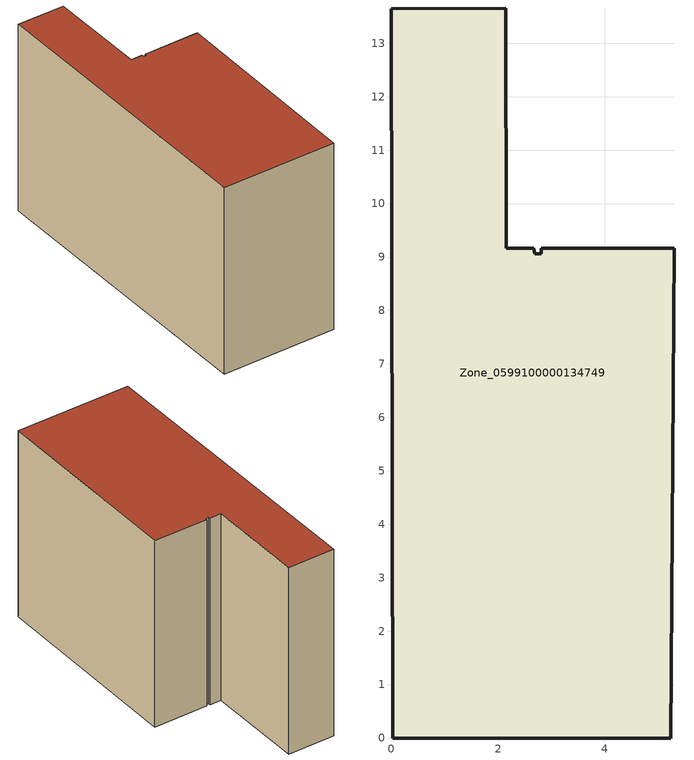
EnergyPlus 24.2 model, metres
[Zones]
Zone_0599100000134749
 floor ground (C_G): 0.03,0 0,13.65 2.14,13.66 2.15,9.16 2.67,9.16 2.69,9.07 2.81,9.07 2.81,9.16 5.3,9.16 5.23,0 z0
 wall outside (C_F): 0,13.65 0.03,0 5.23,0 5.3,9.16 2.81,9.16 2.81,9.07 2.69,9.07 2.67,9.16 2.15,9.16 2.14,13.66 0,13.65 z0:8.75
 roof outside (C_R): 2.81,9.07 2.69,9.07 2.67,9.16 2.15,9.16 2.14,13.66 0,13.65 0.03,0 5.23,0 5.3,9.16 2.81,9.16 z8.75
[BUILDING]
Pand.0599100000134749: North Axis=0; Terrain=City; Loads Convergence Tolerance Value=0.04; Temperature Convergence Tolerance Value=0.4; Solar Distribution=FullExterior; Maximum Number of Warmup Days=25; Minimum Number of Warmup Days=1
[Site:Location]
Rotterdam.The.Hague.AP_ZH_NLD Design_Conditions: Latitude=51.96; Longitude=4.45; Time Zone=1; Elevation=-4.5
[SITE:GROUNDTEMPERATURE:BUILDINGSURFACE]
18, 18, 18, 18, 18, 18, 18, 18, 18, 18, 18, 18
[MATERIAL] Thermal Absorptance=0.9; Solar Absorptance=0.7; Visible Absorptance=0.7
Name | Roughness | Thickness | Conductivity | Density | Specific Heat
G.TI.1975-1991 | MediumSmooth | 0.15 | 0.288461 | 540 | 1210
F.TI.1975-1991 | Rough | 0.3 | 0.230769 | 1920 | 840
R.TI.1975-1991 | MediumRough | 0.2 | 0.153846 | 1500 | 1000
[CONSTRUCTION]
C_G: G.TI.1975-1991
C_F: F.TI.1975-1991
C_R: R.TI.1975-1991
[ZONE]
Zone_0599100000134749: Type=1; Multiplier=1; Ceiling Height=Autocalculate; Volume=Autocalculate; Floor Area=autocalculate; Part of Total Floor Area=Yes
[ZONEINFILTRATION:DESIGNFLOWRATE]
Infil_Zone_0599100000134749: Zone or ZoneList or Space or SpaceList=Zone_0599100000134749; Schedule=AlwaysOn; Design Flow Rate Calculation Method=Flow/Area; Flow Rate per Floor Area=0.003; Constant Term Coefficient=1; Temperature Term Coefficient=0; Velocity Term Coefficient=0; Velocity Squared Term Coefficient=0
[HVACTEMPLATE:ZONE:IDEALLOADSAIRSYSTEM]
Zone_0599100000134749: Maximum Heating Supply Air Temperature=50; Minimum Cooling Supply Air Temperature=13; Maximum Heating Supply Air Humidity Ratio=0.0156; Minimum Cooling Supply Air Humidity Ratio=0.0077; Heating Limit=NoLimit; Cooling Limit=NoLimit; Dehumidification Control Type=ConstantSensibleHeatRatio; Cooling Sensible Heat Ratio=0.7; Dehumidification Setpoint=60; Humidification Control Type=None; Humidification Setpoint=30; Outdoor Air Method=None; Outdoor Air Flow Rate per Person=0.00944; Outdoor Air Flow Rate per Zone Floor Area=0; Outdoor Air Flow Rate per Zone=0; Demand Controlled Ventilation Type=None; Outdoor Air Economizer Type=NoEconomizer; Heat Recovery Type=None; Sensible Heat Recovery Effectiveness=0.7; Latent Heat Recovery Effectiveness=0.65
[ZONECONTROL:THERMOSTAT]
ThermostatControl_Zone_0599100000134749: Zone or ZoneList=Zone_0599100000134749; Control Type Schedule=DualSetpointControlType; Control 1=Thermostat_Zone_0599100000134749; Temperature Difference Between Cutout And Setpoint=0
[THERMOSTATSETPOINT:DUALSETPOINT]
Thermostat_Zone_0599100000134749: Heating Setpoint Temperature Schedule=HeatingSetpoint_Zone_0599100000134749; Cooling Setpoint Temperature Schedule=CoolingSetpoint_Zone_0599100000134749
[SCHEDULE:COMPACT]
HeatingSetpoint_Zone_0599100000134749: Through: 12/31, For: AllDays, Until: 24:00, 21
CoolingSetpoint_Zone_0599100000134749: Through: 12/31, For: AllDays, Until: 24:00, 24
DualSetpointControlType: Through: 12/31, For: AllDays, Until: 24:00, 4
AlwaysOn: Through: 12/31, For: AllDays, Until: 24:00, 1
